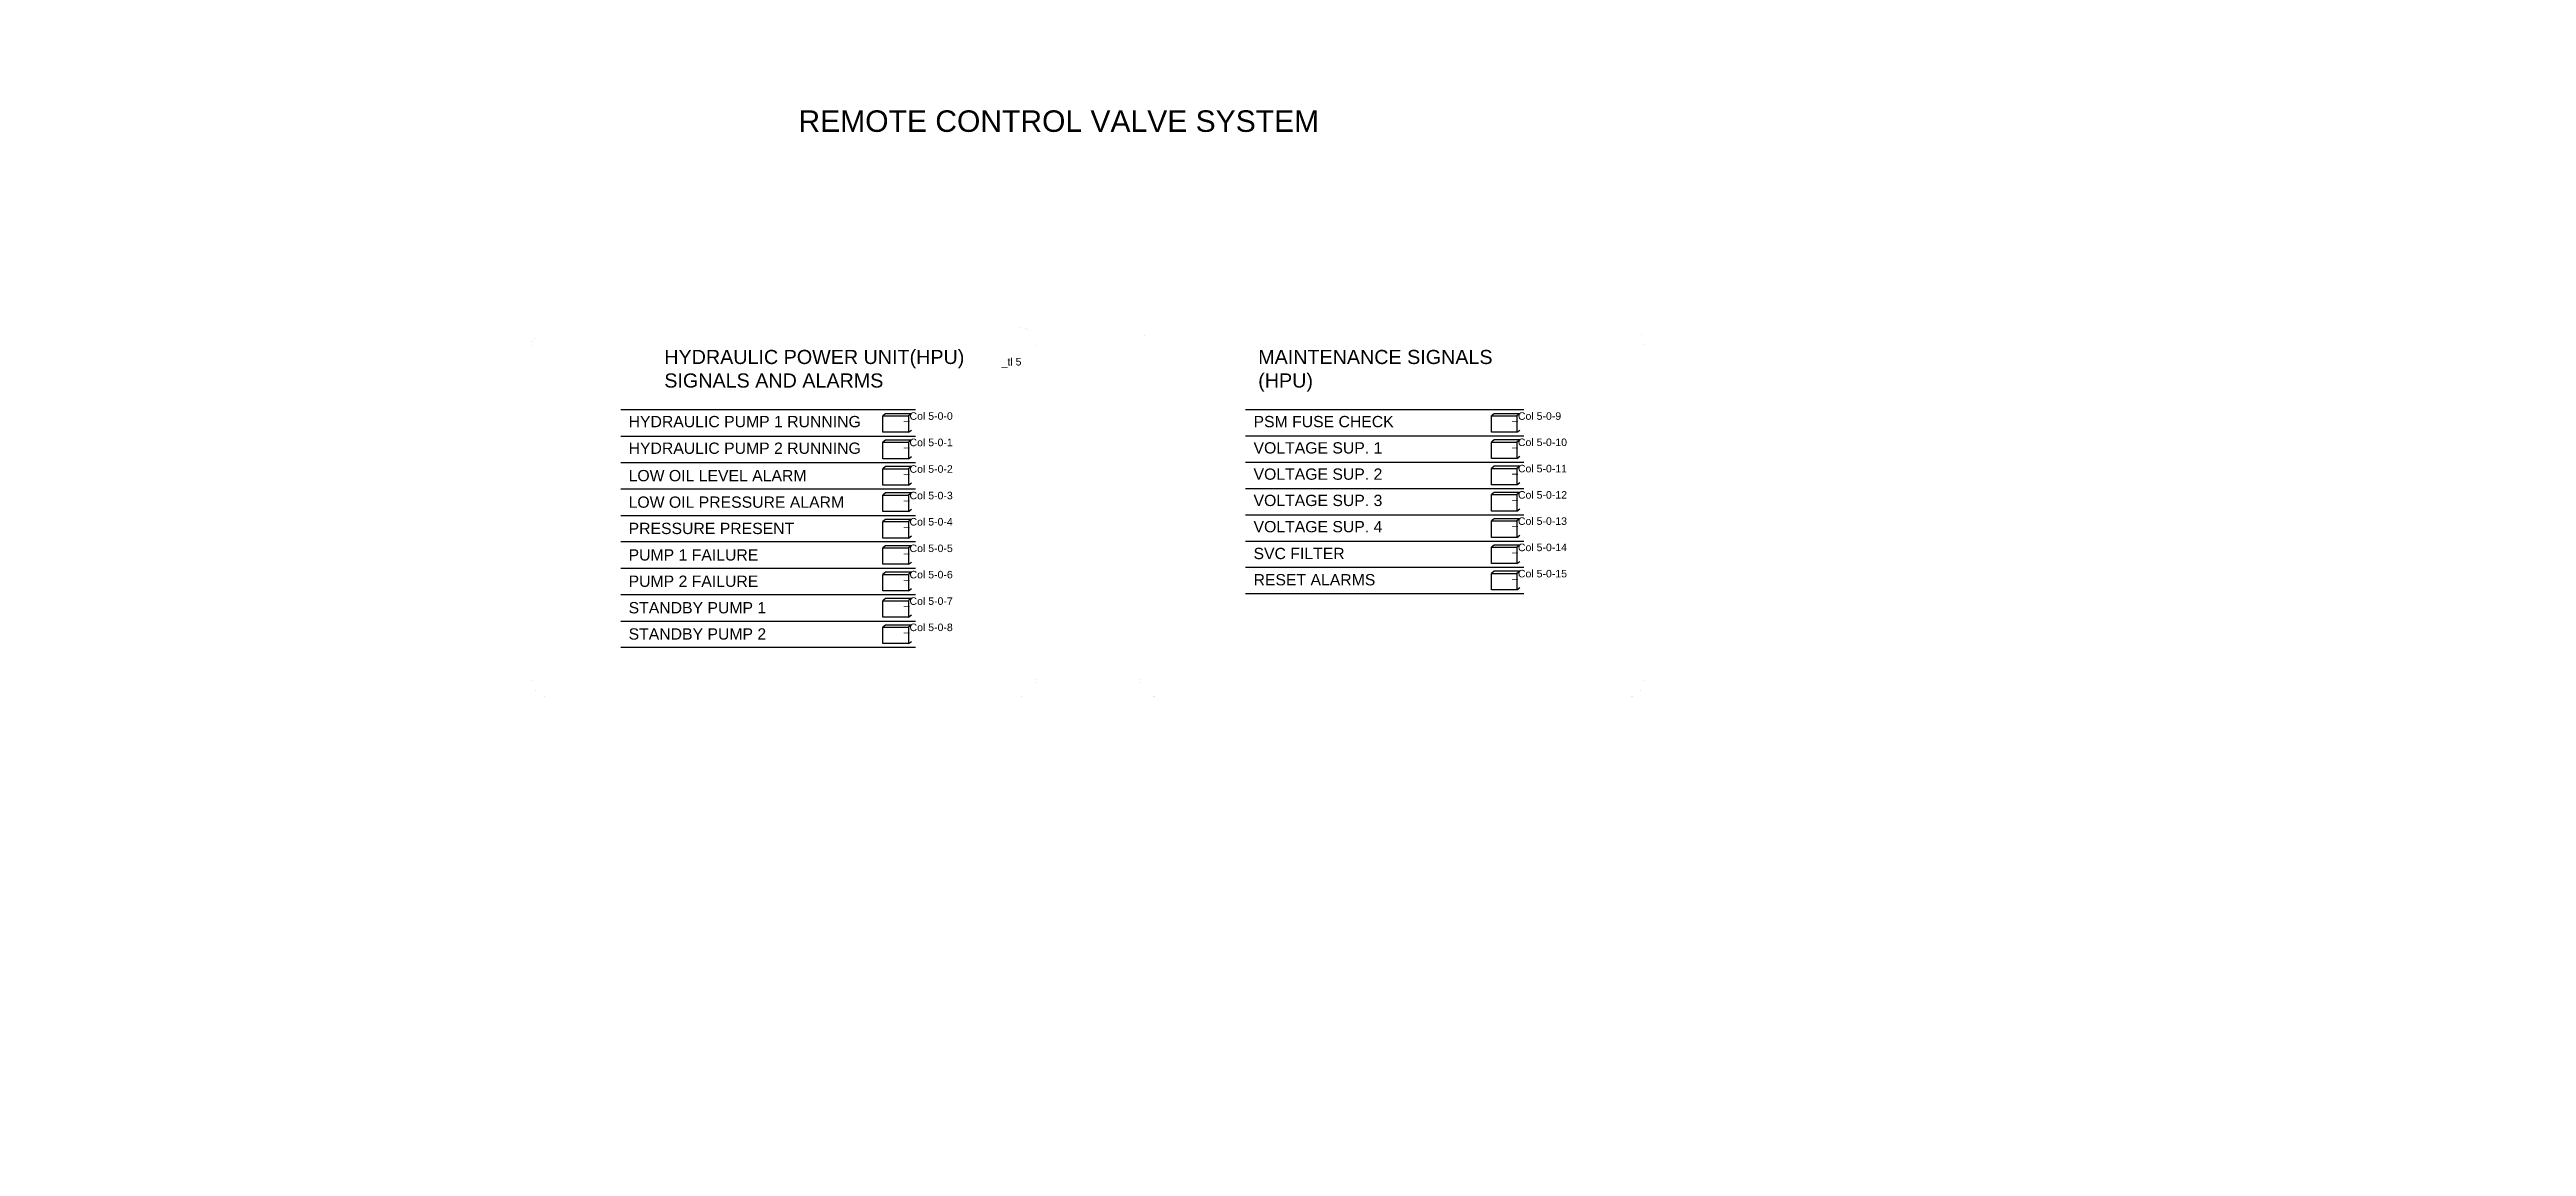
# Model space of a CAD drawing. Extents: x 158840 to 204920, y 111350 to 131750.
import ezdxf

# ---------------------------------------------------------------- set-up
doc = ezdxf.new("R2010")
doc.units = 0
doc.header["$MEASUREMENT"] = 0
doc.layers.get('0').update_dxf_attribs({"linetype": 'CONTINUOUS'})
for name, color, linetype in [('Alarm fields', 20, 'CONTINUOUS'), ('Frame corners', 210, 'CONTINUOUS'), ('Info fields', 101, 'CONTINUOUS'), ('Omriss tanker', 130, 'CONTINUOUS'), ('TEKST', 7, 'CONTINUOUS')]:
    doc.layers.add(name, color=color, linetype=linetype)
doc.layers.add('Bilge', color=50, linetype='CONTINUOUS', plot=False)
doc.styles.add('ARIAL', font='ARIAL.TTF', dxfattribs={"height": 12})

msp = doc.modelspace()

# ---------------------------------------------------------------- linework, layer by layer
at = {"layer": 'Alarm fields'}
for points in [[(169466, 124068), (174952, 124068)], [(169466, 123580), (174952, 123580)], [(169466, 123086), (174952, 123086)], [(169466, 122598), (174952, 122598)], [(169466, 122104), (174952, 122104)], [(169466, 121616), (174952, 121616)], [(169466, 121122), (174952, 121122)], [(169466, 120634), (174952, 120634)]]:
    msp.add_lwpolyline(points, dxfattribs=at)
at = {"layer": 'Alarm fields', "linetype": 'Continuous'}
for points in [[(174873, 123993), (174395, 123993), (174344, 123952), (174818, 123952), (174819, 123953)], [(174873, 123993), (174819, 123953), (174818, 123952), (174818, 123647), (174873, 123689)], [(174873, 123505), (174395, 123505), (174344, 123464), (174818, 123464), (174819, 123465)], [(174873, 123505), (174819, 123465), (174818, 123464), (174818, 123159), (174873, 123201)], [(174873, 123011), (174395, 123011), (174344, 122970), (174818, 122970), (174819, 122971)], [(174873, 123011), (174819, 122971), (174818, 122970), (174818, 122665), (174873, 122707)], [(174873, 122523), (174395, 122523), (174344, 122482), (174818, 122482), (174819, 122483)], [(174873, 122523), (174819, 122483), (174818, 122482), (174818, 122177), (174873, 122219)], [(174873, 122029), (174395, 122029), (174344, 121989), (174818, 121989), (174819, 121989)], [(174873, 122029), (174819, 121989), (174818, 121989), (174818, 121684), (174873, 121726)], [(174873, 121541), (174395, 121541), (174344, 121500), (174818, 121500), (174819, 121501)], [(174873, 121541), (174819, 121501), (174818, 121500), (174818, 121195), (174873, 121237)], [(174873, 121047), (174395, 121047), (174344, 121007), (174818, 121007), (174819, 121007)], [(174873, 121047), (174819, 121007), (174818, 121007), (174818, 120702), (174873, 120744)]]:
    msp.add_lwpolyline(points, dxfattribs=at)
at = {"layer": 'Alarm fields', "linetype": 'Continuous', "const_width": 0.203}
for points in [[(174873, 123689), (174873, 123993)], [(174818, 123647), (174873, 123689)], [(174873, 123201), (174873, 123505)], [(174818, 123159), (174873, 123201)], [(174818, 122665), (174873, 122707)], [(174873, 122707), (174873, 123011)], [(174818, 122177), (174873, 122219)], [(174873, 122219), (174873, 122523)], [(174818, 121684), (174873, 121726)], [(174873, 121726), (174873, 122029)], [(174818, 121195), (174873, 121237)], [(174873, 121237), (174873, 121541)], [(174818, 120702), (174873, 120744)], [(174873, 120744), (174873, 121047)]]:
    msp.add_lwpolyline(points, dxfattribs=at)
at = {"layer": 'Alarm fields', "linetype": 'Continuous'}
for points in [[(174344, 123952), (174818, 123952), (174818, 123647), (174344, 123647)], [(174344, 123464), (174818, 123464), (174818, 123159), (174344, 123159)], [(174344, 122970), (174818, 122970), (174818, 122665), (174344, 122665)], [(174344, 122482), (174818, 122482), (174818, 122177), (174344, 122177)], [(174344, 121989), (174818, 121989), (174818, 121684), (174344, 121684)], [(174344, 121500), (174818, 121500), (174818, 121195), (174344, 121195)], [(174344, 121007), (174818, 121007), (174818, 120702), (174344, 120702)]]:
    msp.add_lwpolyline(points, close=True, dxfattribs=at)
at = {"layer": 'Frame corners', "linetype": 'Continuous', "const_width": 0.3}
for points in [[(158840, 131156), (158840, 131750), (159557, 131750)], [(158840, 131350), (158840, 131750), (159336, 131750)], [(158840, 130929), (158840, 131750), (159557, 131750)], [(158840, 130929), (158840, 131750), (159557, 131750)], [(158840, 131022), (158840, 131750), (159464, 131750)], [(204920, 112078), (204920, 111350), (204296, 111350)], [(204697, 111350), (204920, 111350), (204920, 111576)]]:
    msp.add_lwpolyline(points, dxfattribs=at)
at = {"layer": 'Info fields'}
for points in [[(169466, 125053), (174952, 125053)], [(181092, 125053), (186270, 125053)], [(169466, 124562), (174952, 124562)], [(181092, 124565), (186270, 124565)], [(181092, 124076), (186270, 124076)], [(181092, 123587), (186270, 123587)], [(181092, 123099), (186270, 123099)], [(181092, 122610), (186270, 122610)], [(181092, 122122), (186270, 122122)], [(181092, 121633), (186270, 121633)]]:
    msp.add_lwpolyline(points, dxfattribs=at)
at = {"layer": 'Info fields', "linetype": 'Continuous'}
for points in [[(174873, 124978), (174395, 124978), (174344, 124937), (174818, 124937), (174819, 124938)], [(174873, 124978), (174819, 124938), (174818, 124937), (174818, 124632), (174873, 124674)], [(186191, 124978), (185713, 124978), (185663, 124937), (186137, 124937), (186137, 124938)], [(186191, 124978), (186137, 124938), (186137, 124937), (186137, 124632), (186191, 124674)], [(174873, 124487), (174395, 124487), (174344, 124446), (174818, 124446), (174819, 124447)], [(174873, 124487), (174819, 124447), (174818, 124446), (174818, 124141), (174873, 124183)], [(186191, 124489), (185713, 124489), (185663, 124449), (186137, 124449), (186137, 124449)], [(186191, 124489), (186137, 124449), (186137, 124449), (186137, 124144), (186191, 124186)], [(186191, 124001), (185713, 124001), (185663, 123960), (186137, 123960), (186137, 123961)], [(186191, 124001), (186137, 123961), (186137, 123960), (186137, 123655), (186191, 123697)], [(186191, 123512), (185713, 123512), (185663, 123472), (186137, 123472), (186137, 123472)], [(186191, 123512), (186137, 123472), (186137, 123472), (186137, 123167), (186191, 123209)], [(186191, 123024), (185713, 123024), (185663, 122983), (186137, 122983), (186137, 122984)], [(186191, 123024), (186137, 122984), (186137, 122983), (186137, 122678), (186191, 122720)], [(186191, 122535), (185713, 122535), (185663, 122494), (186137, 122494), (186137, 122495)], [(186191, 122535), (186137, 122495), (186137, 122494), (186137, 122189), (186191, 122231)], [(186191, 122046), (185713, 122046), (185663, 122006), (186137, 122006), (186137, 122006)], [(186191, 122046), (186137, 122006), (186137, 122006), (186137, 121701), (186191, 121743)]]:
    msp.add_lwpolyline(points, dxfattribs=at)
for points in [[(174344, 124937), (174818, 124937), (174818, 124632), (174344, 124632)], [(185663, 124937), (186137, 124937), (186137, 124632), (185663, 124632)], [(174344, 124446), (174818, 124446), (174818, 124141), (174344, 124141)], [(185663, 124449), (186137, 124449), (186137, 124144), (185663, 124144)], [(185663, 123960), (186137, 123960), (186137, 123655), (185663, 123655)], [(185663, 123472), (186137, 123472), (186137, 123167), (185663, 123167)], [(185663, 122983), (186137, 122983), (186137, 122678), (185663, 122678)], [(185663, 122494), (186137, 122494), (186137, 122189), (185663, 122189)], [(185663, 122006), (186137, 122006), (186137, 121701), (185663, 121701)]]:
    msp.add_lwpolyline(points, close=True, dxfattribs=at)
at = {"layer": 'Info fields', "linetype": 'Continuous', "const_width": 0.203}
for points in [[(174873, 124674), (174873, 124978)], [(174818, 124632), (174873, 124674)], [(174873, 124183), (174873, 124487)], [(186137, 124632), (186191, 124674)], [(174818, 124141), (174873, 124183)], [(186137, 124144), (186191, 124186)], [(186137, 123655), (186191, 123697)], [(186137, 123167), (186191, 123209)], [(186137, 122678), (186191, 122720)], [(186137, 122189), (186191, 122231)], [(186137, 121701), (186191, 121743)]]:
    msp.add_lwpolyline(points, dxfattribs=at)
at = {"layer": 'Omriss tanker', "linetype": 'Continuous', "const_width": 0.21}
for points in [[(167811, 126235), (167811, 120053, 0.414214), (168161, 119703), (176852, 119703, 0.414214), (177202, 120053), (177202, 126235, 0.414214), (176852, 126585), (168161, 126585), (168133, 126581), (168086, 126570), (168047, 126556), (168009, 126538), (167974, 126516), (167944, 126493), (167922, 126473), (167902, 126451), (167875, 126415), (167858, 126387), (167834, 126337), (167820, 126289), (167814, 126258)], [(179129, 126235), (179129, 120053, 0.414214), (179479, 119703), (188170, 119703, 0.414214), (188520, 120053), (188520, 126235, 0.414214), (188170, 126585), (179479, 126585), (179451, 126581), (179404, 126570), (179365, 126556), (179328, 126538), (179292, 126516), (179262, 126493), (179241, 126473), (179220, 126451), (179193, 126415), (179176, 126387), (179153, 126337), (179138, 126289), (179132, 126258)]]:
    msp.add_lwpolyline(points, format="xyb", close=True, dxfattribs=at)

# ---------------------------------------------------------------- texts
at = {"attachment_point": 1, "style": 'ARIAL'}
for s, insert, char_height, width in [('REMOTE CONTROL VALVE SYSTEM', (172773, 130619), 400, 11000.94), ('HYDRAULIC POWER UNIT(HPU)\\PSIGNALS AND ALARMS', (170277, 126164), 262.5, 5584.35), ('HYDRAULIC PUMP 1 RUNNING', (169613, 124936), 210, 4787.16), ('PSM FUSE CHECK ', (181239, 124936), 210, 4387.69), ('HYDRAULIC PUMP 2 RUNNING', (169613, 124441), 210, 4787.16), ('VOLTAGE SUP. 1', (181239, 124447), 210, 4387.69), ('VOLTAGE SUP. 2', (181239, 123959), 210, 4387.69), ('LOW OIL LEVEL ALARM', (169613, 123931), 210, 4787.16), ('LOW OIL PRESSURE ALARM', (169613, 123438), 210, 4787.16), ('VOLTAGE SUP. 3', (181239, 123470), 210, 3783.29), ('PRESSURE PRESENT', (169613, 122949), 210, 4787.16), ('VOLTAGE SUP. 4', (181239, 122982), 210, 4656.32), ('PUMP 1 FAILURE', (169613, 122456), 210, 4787.16), ('SVC FILTER', (181239, 122483), 210, 3783.29), ('PUMP 2 FAILURE', (169613, 121967), 210, 4787.16), ('RESET ALARMS', (181239, 121995), 210, 3783.29), ('STANDBY PUMP 1', (169613, 121474), 210, 4787.16), ('STANDBY PUMP 2', (169613, 120986), 210, 4787.16)]:
    msp.add_mtext(s, dxfattribs=dict(at, insert=insert, char_height=char_height, width=width))
at = {"layer": 'Bilge', "color": 0, "linetype": 'Continuous', "style": 'ARIAL'}
for s, p in [('_tl 5', (176552, 125874)), ('_Col 5-0-0', (174730, 124864)), ('_Col 5-0-9', (186049, 124864)), ('_Col 5-0-1', (174730, 124373)), ('_Col 5-0-10', (186049, 124376)), ('_Col 5-0-2', (174730, 123879)), ('_Col 5-0-11', (186049, 123887)), ('_Col 5-0-3', (174730, 123386)), ('_Col 5-0-12', (186049, 123398)), ('_Col 5-0-4', (174730, 122897)), ('_Col 5-0-13', (186049, 122910)), ('_Col 5-0-5', (174730, 122404)), ('_Col 5-0-14', (186049, 122421)), ('_Col 5-0-6', (174730, 121915)), ('_Col 5-0-15', (186049, 121933)), ('_Col 5-0-7', (174730, 121422)), ('_Col 5-0-8', (174730, 120934))]:
    msp.add_text(s, height=140, dxfattribs=at).set_placement(p)
at = {"layer": 'TEKST', "insert": (181326, 126164), "char_height": 262.5, "width": 6447.54, "attachment_point": 1, "style": 'ARIAL'}
msp.add_mtext('MAINTENANCE SIGNALS\\P(HPU)', dxfattribs=at)

doc.saveas('drawing.dxf')
